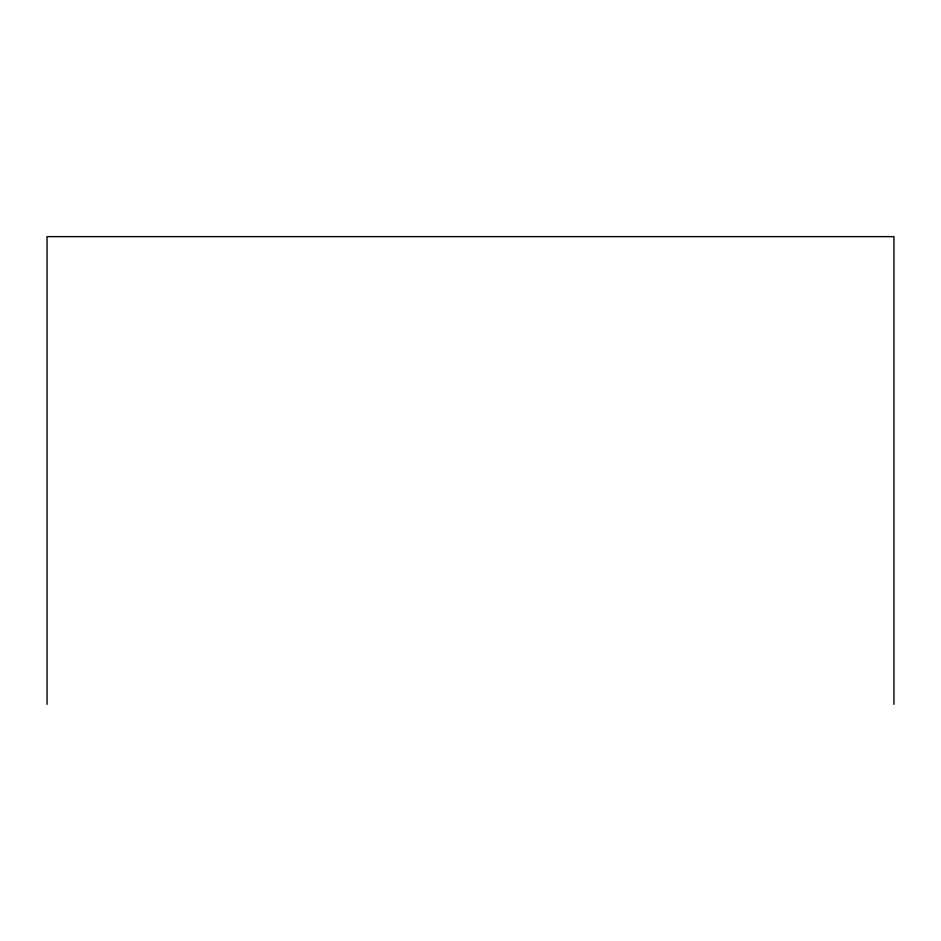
<?xml version="1.0" encoding="UTF-8"?>
<svg xmlns="http://www.w3.org/2000/svg" width="941" height="941" viewBox="0 0 941 941"><rect width="100%" height="100%" fill="white"/><g stroke="black" fill="none" stroke-linecap="round" stroke-linejoin="round"><path stroke-width="1.41" d="M893.95 704.362L893.95 236.638L47.05 236.638L47.05 704.362"/></g></svg>
